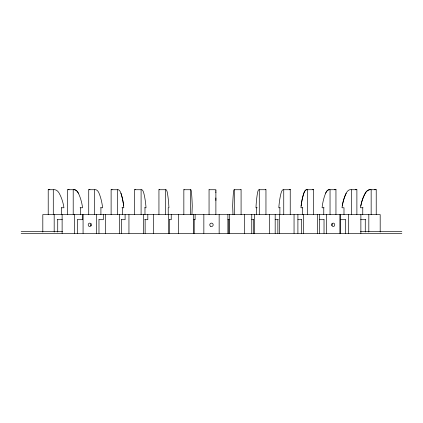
<?xml version="1.0" encoding="UTF-8"?>
<svg xmlns="http://www.w3.org/2000/svg" width="423" height="423" viewBox="0 0 423 423"><rect width="100%" height="100%" fill="white"/><g stroke="black" fill="none" stroke-linecap="round" stroke-linejoin="round"><path stroke-width="0.63" d="M209.057 189.652L209.057 214.583M215.883 200.523L215.883 197.948M215.883 192.565L215.883 192.005M215.883 191.043L215.883 190.651M232.983 214.583L232.676 205.969A35.067 3.664 -90 0 1 233.38 193.179A9.729 1.015 -90 0 1 234.294 189.731L241.084 189.731L241.084 214.583M313.655 214.583L313.655 189.731L307.421 189.731A9.729 3.96 90 0 0 303.851 193.174A35.067 14.266 90 0 0 301.118 205.969L300.943 207.762L302.815 207.762M356.885 214.583L356.885 189.731L351.365 189.731A9.729 5.721 -90 0 0 346.21 193.174A35.067 20.611 90 0 0 342.255 205.969L342.006 207.762L343.989 207.762L343.989 214.583M376.227 214.583L376.227 189.731L371.156 189.731A9.729 6.509 90 0 0 365.287 193.174A35.067 23.466 90 0 0 360.787 205.969L360.502 207.762L363.034 207.762M48.217 214.583L48.217 189.731L53.287 189.731A9.729 6.509 90 0 1 59.157 193.174A35.067 23.466 90 0 1 63.656 205.969L63.942 207.762L61.409 207.762M67.685 214.583L67.685 189.731L73.205 189.731A9.729 5.721 -90 0 1 78.361 193.174A35.067 20.611 90 0 1 82.311 205.969L82.564 207.762L80.111 207.762M88.73 214.583L88.73 189.731L94.636 189.731A9.729 4.865 -90 0 1 99.024 193.174A35.067 17.533 -90 0 1 102.387 205.969L102.599 207.762L100.632 207.762M111.117 214.583L111.117 189.731L117.351 189.731A9.729 3.96 -90 0 1 120.92 193.174A35.067 14.266 -90 0 1 123.653 205.969L123.828 207.762L121.961 207.762M134.609 214.583L134.609 189.731L141.097 189.731A9.729 3.009 90 0 1 143.804 193.174A35.067 10.834 90 0 1 145.887 205.969L146.02 207.762L144.719 207.762M158.942 214.583L158.942 189.731L165.615 189.731A9.729 2.025 90 0 1 167.439 193.179A35.067 7.291 90 0 1 168.835 205.975L168.925 207.762L168.222 207.762L168.222 214.583M183.846 214.583L183.846 189.731L190.636 189.731A9.729 1.015 90 0 1 191.55 193.174A35.067 3.664 90 0 1 192.254 205.969L191.947 214.583M209.057 189.731L215.883 189.731L215.883 214.583M257.184 207.762L255.973 207.762L256.063 205.969A35.067 7.291 90 0 1 257.459 193.168A9.729 2.025 90 0 1 259.283 189.731L265.956 189.731L265.956 214.583M280.126 207.762L278.826 207.762L278.958 205.969A35.067 10.839 90 0 1 281.036 193.168A9.729 3.009 90 0 1 283.748 189.731L290.236 189.731L290.236 214.583M324.05 207.762L322.077 207.762L322.294 205.969A35.067 17.533 -90 0 1 325.657 193.174A9.729 4.865 -90 0 1 330.04 189.731L335.952 189.731L335.952 214.583M57.227 219.701L62.276 219.701M77.509 219.701L82.723 219.701L82.723 214.583M98.897 219.701L103.318 219.701L103.318 214.583M121.285 219.701L125.097 219.701L125.097 214.583M144.655 219.701L147.817 219.701L147.817 214.583M169.29 219.701L171.241 219.701L171.241 214.583M193.84 219.701L195.109 219.701L195.109 214.583M227.891 219.701L229.16 219.701M251.759 219.701L253.71 219.701M275.183 219.701L278.345 219.701M297.903 219.701L301.715 219.701M319.682 219.701L324.103 219.701M340.277 219.701L345.491 219.701M360.724 219.701L365.773 219.701M21.15 231.64L62.519 231.64M360.481 231.64L401.85 231.64M21.15 233.348L401.85 233.348M380.187 232.053L380.187 214.583L42.813 214.583L42.813 232.053M371.156 214.583L371.156 189.731A9.729 6.509 -90 0 0 365.287 193.174A35.067 23.466 -90 0 0 360.787 205.969M368.819 214.583L368.819 232.053M365.271 219.701L365.271 232.047M362.76 207.762L362.76 214.583M360.877 214.583L360.877 233.348M351.365 189.731L351.365 214.583M348.499 214.583L348.499 233.348M345.385 219.701L345.385 233.348M340.277 214.583L340.277 233.348M339.928 214.583L339.928 233.348M330.04 214.583L330.04 189.731A9.729 4.865 90 0 0 325.657 193.174M326.678 214.583L326.678 233.348M324.029 219.701L324.029 233.348M323.769 207.762L323.769 214.583M319.682 214.583L319.682 233.348M317.573 214.583L317.573 233.348M307.421 214.583L307.421 189.731A9.729 3.955 -90 0 0 303.857 193.174A35.067 14.26 -90 0 0 301.118 205.969M303.592 214.583L303.592 233.348M302.318 207.762L302.318 214.583M301.44 219.701L301.44 233.348M297.903 214.583L297.903 233.348M294.054 214.583L294.054 233.348M283.748 189.731L283.748 214.583M279.873 207.762L279.873 214.583M279.503 214.583L279.503 233.348M277.863 219.701L277.863 233.348M275.183 214.583L275.183 233.348M269.631 214.583L269.631 233.348M259.283 189.731L259.283 214.583M256.676 207.762L256.676 214.583M254.667 214.583L254.667 233.348M253.562 219.701L253.562 233.348M251.759 214.583L251.759 233.348M244.573 214.583L244.573 233.348M234.294 189.731L234.294 214.583M229.356 214.583L229.356 233.348M228.801 219.701L228.801 233.348M227.891 214.583L227.891 233.348M219.151 214.583L219.151 233.348M203.849 214.583L203.849 233.348M194.199 219.701L194.199 233.348M193.644 214.583L193.644 233.348M190.636 189.731L190.636 214.583M178.427 214.583L178.427 233.348M169.438 219.701L169.438 233.348M168.333 214.583L168.333 233.348M165.615 189.731L165.615 214.583M153.369 214.583L153.369 233.348M145.137 219.701L145.137 233.348M144.978 207.762L144.978 214.583M143.497 214.583L143.497 233.348M141.097 189.731L141.097 214.583M128.946 214.583L128.946 233.348M122.459 207.762L122.459 214.583M121.56 219.701L121.56 233.348M119.408 214.583L119.408 233.348M117.351 189.731L117.351 214.583M105.427 214.583L105.427 233.348M100.912 207.762L100.912 214.583M98.971 219.701L98.971 233.348M96.322 214.583L96.322 233.348M94.636 189.731L94.636 214.583M83.072 214.583L83.072 233.348M80.582 207.762L80.582 214.583M77.615 219.701L77.615 233.348M74.501 214.583L74.501 233.348M73.205 214.583L73.205 189.731A9.729 5.721 90 0 1 78.361 193.174M62.123 214.583L62.123 233.348M61.684 207.762L61.684 214.583M57.729 219.701L57.729 232.047M54.181 214.583L54.181 232.053M53.287 189.731L53.287 214.583M331.875 223.899A1.708 1.475 -90 0 1 331.859 225.76M120.92 193.174A35.067 14.26 90 0 1 123.653 205.969M158.942 189.731A9.729 2.025 90 0 1 159.45 189.721M355.442 189.721A9.729 5.721 -90 0 1 356.885 189.731M88.73 189.731A9.729 4.865 90 0 1 89.956 189.721M374.588 189.721A9.729 6.509 90 0 1 376.227 189.731M312.655 189.721A9.729 3.955 -90 0 1 313.655 189.731M111.117 189.731A9.729 3.96 -90 0 1 112.116 189.721M183.846 189.731A9.729 1.015 90 0 1 184.19 189.853M240.824 189.721A9.729 1.015 -90 0 1 241.084 189.731M342.26 205.969A35.067 20.611 -90 0 1 346.21 193.174M48.217 189.731A9.729 6.509 90 0 1 49.856 189.721M67.685 189.731A9.729 5.716 90 0 1 69.129 189.721M265.448 189.716A9.729 2.025 90 0 1 265.956 189.731M134.609 189.731A9.729 3.009 90 0 1 135.365 189.721M91.172 225.882A1.708 1.475 -89.9 0 1 91.183 223.735M332.044 223.878A1.708 1.475 90 0 0 333.192 226.522A1.708 1.475 90 0 0 334.598 224.058A1.708 1.475 90 0 0 332.044 223.878M335.952 189.731A9.729 4.865 90 0 0 334.725 189.721A9.729 4.865 -90 0 1 335.952 189.731M210.532 226.242A1.708 1.708 0 0 0 213.176 224.92A1.708 1.708 0 0 0 210.712 223.291A1.708 1.708 0 0 0 210.532 226.242M290.236 189.731A9.729 3.009 90 0 0 289.48 189.721A9.729 3.009 -90 0 1 290.236 189.731M90.908 225.755A1.708 1.475 -90 0 0 89.766 223.117A1.708 1.475 -90 0 0 88.354 225.581A1.708 1.475 -90 0 0 90.908 225.755"/></g></svg>
